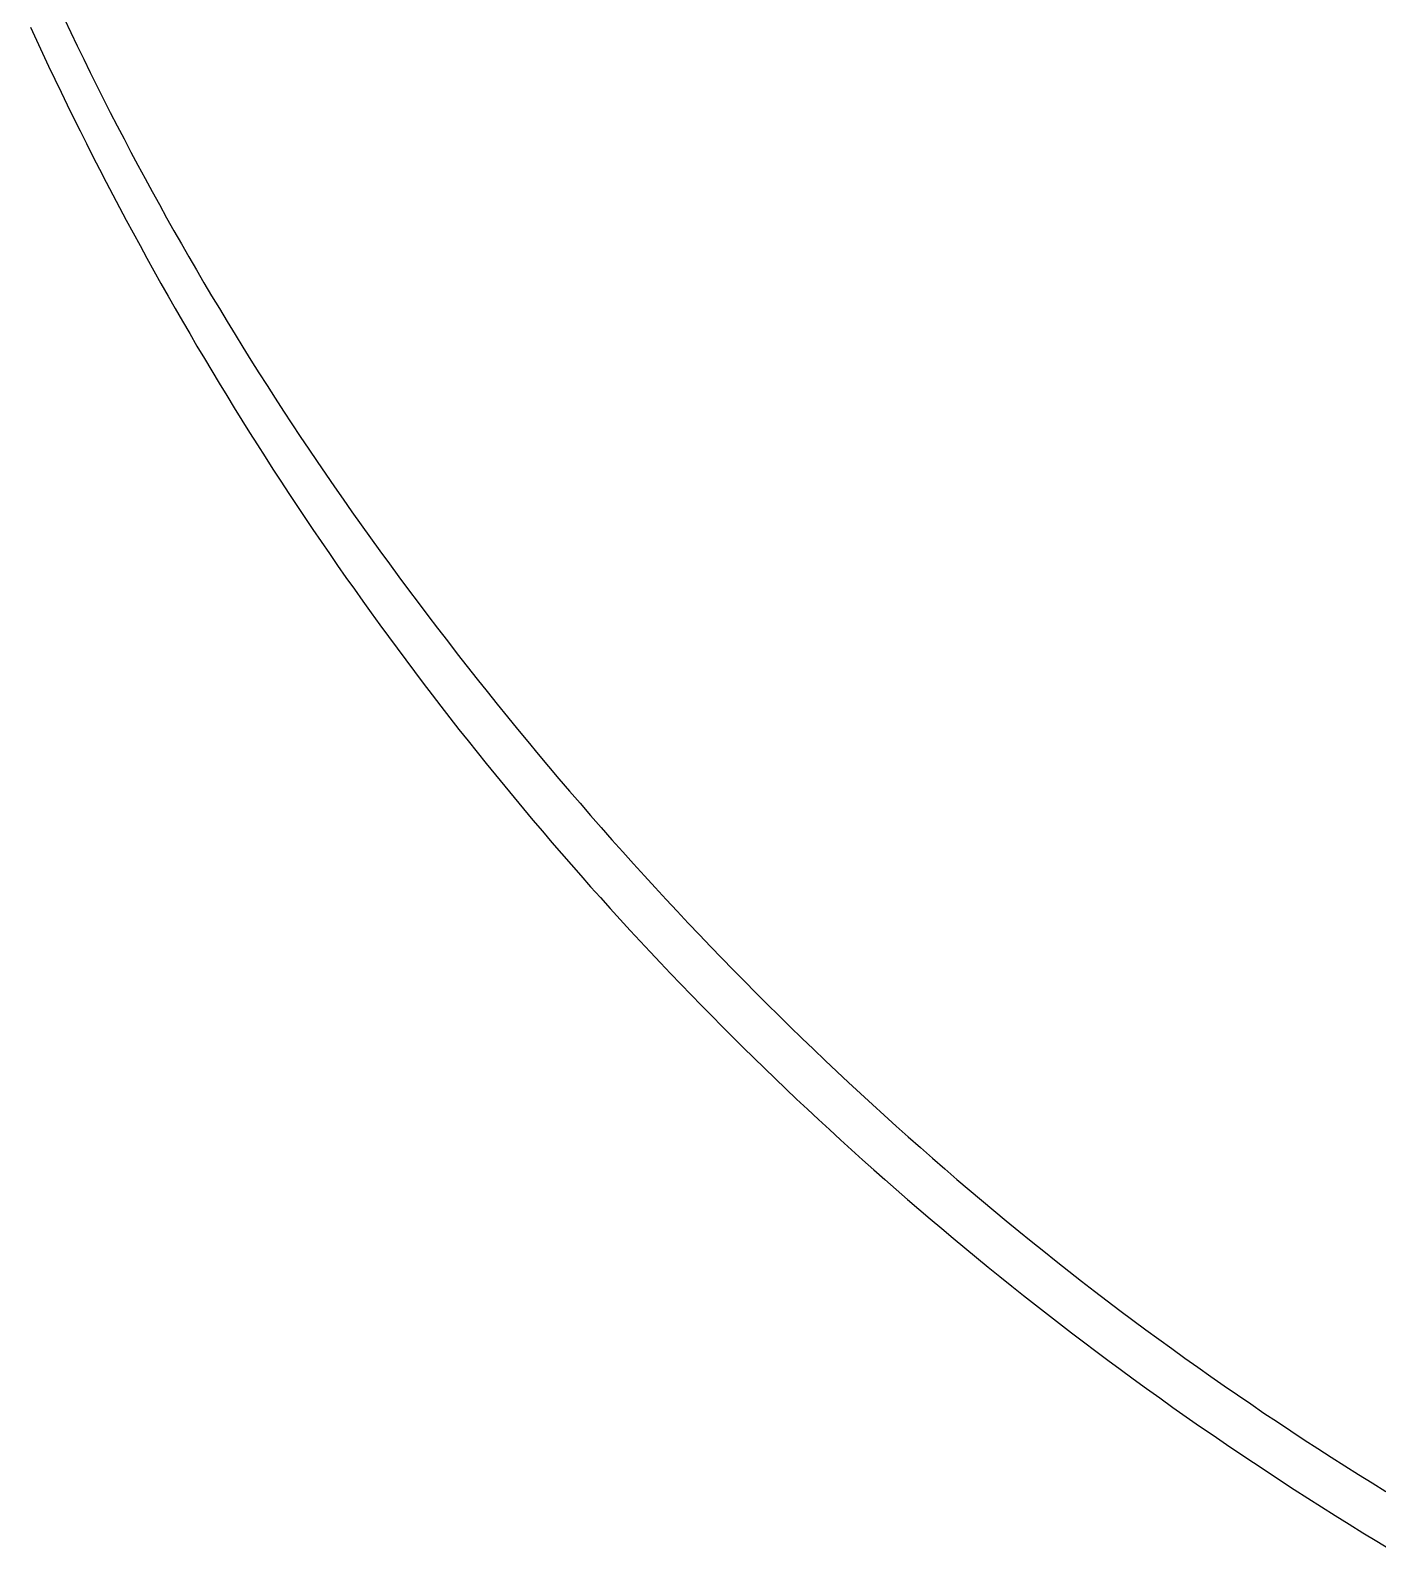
# Model space of a CAD drawing. Extents: x 8 to 445, y 7 to 445.
# Drawn here: x 28.5 to 111.9, y 38.7 to 132.8 of the extents above; entities that cross this region are included whole.
import ezdxf

# ---------------------------------------------------------------- set-up
doc = ezdxf.new("R2010")
doc.units = 0
doc.header["$MEASUREMENT"] = 0
doc.layers.add('STANDARD', color=18, linetype='CONTINUOUS')

msp = doc.modelspace()

# ---------------------------------------------------------------- linework, layer by layer
at = {"layer": 'STANDARD'}
for p, q in [((28.5094, 133.0228), (28.8821, 132.2146)), ((30.616, 133.5119), (31.0102, 132.6825)), ((28.8821, 132.2146), (29.2581, 131.4079)), ((31.0102, 132.6825), (31.4084, 131.8543)), ((31.4084, 131.8543), (31.8106, 131.0275)), ((29.2581, 131.4079), (29.6375, 130.6025)), ((31.8106, 131.0275), (32.2168, 130.2019)), ((29.6375, 130.6025), (30.0202, 129.7985)), ((32.2168, 130.2019), (32.627, 129.3776)), ((30.0202, 129.7985), (30.4062, 128.996)), ((30.4062, 128.996), (30.7956, 128.1949)), ((32.627, 129.3776), (33.0412, 128.5547)), ((30.7956, 128.1949), (31.1883, 127.3952)), ((33.0412, 128.5547), (33.4593, 127.7331)), ((31.1883, 127.3952), (31.5844, 126.597)), ((33.4593, 127.7331), (33.8815, 126.9129)), ((31.5844, 126.597), (31.9838, 125.8003)), ((33.8815, 126.9129), (34.3077, 126.0941)), ((31.9838, 125.8003), (32.3865, 125.005)), ((34.3077, 126.0941), (34.7379, 125.2766)), ((34.7379, 125.2766), (35.1721, 124.4605)), ((32.3865, 125.005), (32.7926, 124.2112)), ((35.1721, 124.4605), (35.6103, 123.6458)), ((32.7926, 124.2112), (33.202, 123.419)), ((33.202, 123.419), (33.6147, 122.6282)), ((35.6103, 123.6458), (36.0525, 122.8326)), ((33.6147, 122.6282), (34.0308, 121.839)), ((36.0525, 122.8326), (36.4988, 122.0208)), ((34.0308, 121.839), (34.4501, 121.0513)), ((36.4988, 122.0208), (36.9491, 121.2104)), ((34.4501, 121.0513), (34.8728, 120.2652)), ((36.9491, 121.2104), (37.4034, 120.4015)), ((34.8728, 120.2652), (35.2988, 119.4807)), ((37.4034, 120.4015), (37.8618, 119.594)), ((37.8618, 119.594), (38.3241, 118.7881)), ((35.2988, 119.4807), (35.7282, 118.6977)), ((35.7282, 118.6977), (36.1609, 117.9163)), ((38.3241, 118.7881), (38.7906, 117.9836)), ((36.1609, 117.9163), (36.5969, 117.1365)), ((38.7906, 117.9836), (39.261, 117.1807)), ((36.5969, 117.1365), (37.0362, 116.3583)), ((39.261, 117.1807), (39.7355, 116.3792)), ((37.0362, 116.3583), (37.4788, 115.5817)), ((39.7355, 116.3792), (40.2141, 115.5793)), ((37.4788, 115.5817), (37.9247, 114.8068)), ((40.2141, 115.5793), (40.6967, 114.781)), ((37.9247, 114.8068), (38.374, 114.0336)), ((38.374, 114.0336), (38.8266, 113.262)), ((40.6967, 114.781), (41.1834, 113.9842)), ((41.1834, 113.9842), (41.6741, 113.189)), ((38.8266, 113.262), (39.2825, 112.492)), ((41.6741, 113.189), (42.1689, 112.3953)), ((39.2825, 112.492), (39.7417, 111.7238)), ((42.1689, 112.3953), (42.6677, 111.6033)), ((39.7417, 111.7238), (40.2042, 110.9572)), ((42.6677, 111.6033), (43.1706, 110.8129)), ((40.2042, 110.9572), (40.67, 110.1924)), ((40.67, 110.1924), (41.1391, 109.4293)), ((43.1706, 110.8129), (43.6776, 110.0241)), ((41.1391, 109.4293), (41.6116, 108.6679)), ((43.6776, 110.0241), (44.1887, 109.2369)), ((44.1887, 109.2369), (44.7038, 108.4514)), ((41.6116, 108.6679), (42.0873, 107.9083)), ((44.7038, 108.4514), (45.2231, 107.6675)), ((42.0873, 107.9083), (42.5664, 107.1504)), ((45.2231, 107.6675), (45.7464, 106.8853)), ((42.5664, 107.1504), (43.0487, 106.3943)), ((43.0487, 106.3943), (43.5344, 105.64)), ((45.7464, 106.8853), (46.2737, 106.1048)), ((43.5344, 105.64), (44.0234, 104.8875)), ((46.2737, 106.1048), (46.8052, 105.326)), ((44.0234, 104.8875), (44.5156, 104.1368)), ((46.8052, 105.326), (47.3408, 104.5489)), ((47.3408, 104.5489), (47.8805, 103.7736)), ((44.5156, 104.1368), (45.0112, 103.3879)), ((47.8805, 103.7736), (48.4243, 103)), ((45.0112, 103.3879), (45.51, 102.6408)), ((45.51, 102.6408), (46.0122, 101.8956)), ((48.4243, 103), (48.9991, 102.1898)), ((46.0122, 101.8956), (46.5177, 101.1522)), ((48.9991, 102.1898), (49.5775, 101.3817)), ((46.5177, 101.1522), (47.0264, 100.4107)), ((49.5775, 101.3817), (50.1597, 100.5757)), ((47.0264, 100.4107), (47.5384, 99.6711)), ((50.1597, 100.5757), (50.7454, 99.7718)), ((50.7454, 99.7718), (51.3348, 98.9701)), ((47.5384, 99.6711), (48.0538, 98.9334)), ((48.0538, 98.9334), (48.5724, 98.1976)), ((51.3348, 98.9701), (51.9278, 98.1705)), ((48.5724, 98.1976), (49.0943, 97.4637)), ((51.9278, 98.1705), (52.5244, 97.3732)), ((49.0943, 97.4637), (49.6195, 96.7317)), ((52.5244, 97.3732), (53.1246, 96.5781)), ((49.6195, 96.7317), (50.148, 96.0017)), ((50.148, 96.0017), (50.6798, 95.2736)), ((53.1246, 96.5781), (53.7284, 95.7853)), ((50.6798, 95.2736), (51.2149, 94.5475)), ((53.7284, 95.7853), (54.3357, 94.9948)), ((51.2149, 94.5475), (51.7532, 93.8233)), ((54.3357, 94.9948), (54.9466, 94.2066)), ((54.9466, 94.2066), (55.561, 93.4208)), ((51.7532, 93.8233), (52.2948, 93.1012)), ((55.561, 93.4208), (56.1789, 92.6374)), ((52.2948, 93.1012), (52.8397, 92.381)), ((52.8397, 92.381), (53.3879, 91.6629)), ((56.1789, 92.6374), (56.8003, 91.8564)), ((53.3879, 91.6629), (53.9394, 90.9468)), ((56.8003, 91.8564), (57.4252, 91.0778)), ((53.9394, 90.9468), (54.4942, 90.2327)), ((57.4252, 91.0778), (58.0536, 90.3018)), ((54.4942, 90.2327), (55.0522, 89.5207)), ((55.0522, 89.5207), (55.6135, 88.8107)), ((58.0536, 90.3018), (58.6855, 89.5283)), ((58.6855, 89.5283), (59.3208, 88.7573)), ((55.6135, 88.8107), (56.1781, 88.1029)), ((59.3208, 88.7573), (59.9596, 87.9889)), ((56.1781, 88.1029), (56.7459, 87.3971)), ((59.9596, 87.9889), (60.6018, 87.2231)), ((56.7459, 87.3971), (57.317, 86.6934)), ((57.317, 86.6934), (57.8914, 85.9918)), ((60.6018, 87.2231), (61.2474, 86.4599)), ((57.8914, 85.9918), (58.4691, 85.2923)), ((61.2474, 86.4599), (61.8964, 85.6994)), ((61.8964, 85.6994), (62.5488, 84.9416)), ((58.4691, 85.2923), (59.05, 84.595)), ((62.5488, 84.9416), (63.2045, 84.1865)), ((59.05, 84.595), (59.6342, 83.8998)), ((59.6342, 83.8998), (60.2217, 83.2068)), ((63.2045, 84.1865), (63.8637, 83.4342)), ((60.2217, 83.2068), (60.8124, 82.5159)), ((63.8637, 83.4342), (64.5261, 82.6847)), ((60.8124, 82.5159), (61.4064, 81.8272)), ((64.5261, 82.6847), (65.1919, 81.938)), ((65.1919, 81.938), (65.861, 81.1941)), ((61.4064, 81.8272), (62.0036, 81.1408)), ((62.0036, 81.1408), (62.6042, 80.4565)), ((65.861, 81.1941), (66.5335, 80.4531)), ((62.6042, 80.4565), (63.2079, 79.7745)), ((66.5335, 80.4531), (67.2092, 79.715)), ((63.2079, 79.7745), (63.815, 79.0946)), ((63.815, 79.0946), (64.4253, 78.4171)), ((67.2092, 79.715), (67.8882, 78.9799)), ((64.4253, 78.4171), (65.0388, 77.7418)), ((67.8882, 78.9799), (68.5705, 78.2477)), ((68.5705, 78.2477), (69.256, 77.5186)), ((65.0388, 77.7418), (65.6556, 77.0687)), ((69.256, 77.5186), (69.9447, 76.7924)), ((65.6556, 77.0687), (66.2757, 76.3979)), ((66.2757, 76.3979), (66.899, 75.7295)), ((69.9447, 76.7924), (70.6367, 76.0694)), ((66.899, 75.7295), (67.5256, 75.0633)), ((70.6367, 76.0694), (71.3319, 75.3494)), ((71.3319, 75.3494), (72.0303, 74.6325)), ((67.5256, 75.0633), (68.1554, 74.3994)), ((68.1554, 74.3994), (68.7884, 73.7379)), ((72.0303, 74.6325), (72.7319, 73.9188)), ((68.7884, 73.7379), (69.4248, 73.0787)), ((72.7319, 73.9188), (73.4367, 73.2083)), ((69.4248, 73.0787), (70.0643, 72.4219)), ((73.4367, 73.2083), (74.1446, 72.501)), ((74.1446, 72.501), (74.8557, 71.7969)), ((70.0643, 72.4219), (70.7071, 71.7674)), ((70.7071, 71.7674), (71.3532, 71.1154)), ((74.8557, 71.7969), (75.5699, 71.0961)), ((71.3532, 71.1154), (72.0025, 70.4657)), ((75.5699, 71.0961), (76.2873, 70.3986)), ((72.0025, 70.4657), (72.655, 69.8184)), ((72.655, 69.8184), (73.3108, 69.1735)), ((76.2873, 70.3986), (77.0077, 69.7044)), ((77.0077, 69.7044), (77.7312, 69.0136)), ((73.3108, 69.1735), (73.9698, 68.531)), ((77.7312, 69.0136), (78.4578, 68.3262)), ((73.9698, 68.531), (74.6321, 67.891)), ((74.6321, 67.891), (75.2976, 67.2534)), ((78.4578, 68.3262), (79.1875, 67.6422)), ((75.2976, 67.2534), (75.9663, 66.6183)), ((79.1875, 67.6422), (79.9203, 66.9616)), ((79.9203, 66.9616), (80.656, 66.2846)), ((75.9663, 66.6183), (76.6383, 65.9857)), ((76.6383, 65.9857), (77.3135, 65.3555)), ((80.656, 66.2846), (81.3948, 65.611)), ((77.3135, 65.3555), (77.9919, 64.7279)), ((81.3948, 65.611), (82.1367, 64.941)), ((82.1367, 64.941), (82.8815, 64.2746)), ((77.9919, 64.7279), (78.6736, 64.1028)), ((78.6736, 64.1028), (79.3585, 63.4801)), ((82.8815, 64.2746), (83.6293, 63.6118)), ((79.3585, 63.4801), (80.0466, 62.8601)), ((83.6293, 63.6118), (84.3801, 62.9526)), ((80.0466, 62.8601), (80.7379, 62.2425)), ((80.7379, 62.2425), (81.4325, 61.6275)), ((84.3801, 62.9526), (85.1338, 62.2971)), ((85.1338, 62.2971), (85.8905, 61.6452)), ((81.4325, 61.6275), (82.1303, 61.0151)), ((85.8905, 61.6452), (86.6501, 60.9971)), ((82.1303, 61.0151), (82.8313, 60.4053)), ((82.8313, 60.4053), (83.5356, 59.7981)), ((86.6501, 60.9971), (87.4127, 60.3528)), ((87.4127, 60.3528), (88.1781, 59.7122)), ((83.5356, 59.7981), (84.2431, 59.1935)), ((88.1781, 59.7122), (88.9465, 59.0755)), ((84.2431, 59.1935), (84.9538, 58.5915)), ((84.9538, 58.5915), (85.6677, 57.9921)), ((88.9465, 59.0755), (89.7177, 58.4426)), ((89.7177, 58.4426), (90.4918, 57.8136)), ((85.6677, 57.9921), (86.3848, 57.3954)), ((90.4918, 57.8136), (91.2688, 57.1884)), ((86.3848, 57.3954), (87.1052, 56.8013)), ((87.1052, 56.8013), (87.8288, 56.2099)), ((91.2688, 57.1884), (92.0486, 56.5673)), ((92.0486, 56.5673), (92.8312, 55.9501)), ((87.8288, 56.2099), (88.5555, 55.6212)), ((88.5555, 55.6212), (89.2855, 55.0352)), ((92.8312, 55.9501), (93.6167, 55.3368)), ((89.2855, 55.0352), (90.0187, 54.4519)), ((93.6167, 55.3368), (94.4049, 54.7277)), ((94.4049, 54.7277), (95.1959, 54.1225)), ((90.0187, 54.4519), (90.7552, 53.8713)), ((90.7552, 53.8713), (91.4948, 53.2934)), ((95.1959, 54.1225), (95.9897, 53.5215)), ((91.4948, 53.2934), (92.2376, 52.7183)), ((92.2376, 52.7183), (92.9837, 52.1459)), ((95.9897, 53.5215), (96.7863, 52.9246)), ((96.7863, 52.9246), (97.5856, 52.3318)), ((92.9837, 52.1459), (93.733, 51.5763)), ((97.5856, 52.3318), (98.3877, 51.7432)), ((93.733, 51.5763), (94.4854, 51.0094)), ((94.4854, 51.0094), (95.2411, 50.4454)), ((98.3877, 51.7432), (99.1925, 51.1588)), ((99.1925, 51.1588), (100, 50.5787)), ((95.2411, 50.4454), (96, 49.8842)), ((96, 49.8842), (96.8146, 49.2874)), ((100, 50.5787), (100.8114, 50.0016)), ((100.8114, 50.0016), (101.6257, 49.4283)), ((96.8146, 49.2874), (97.6317, 48.6946)), ((101.6257, 49.4283), (102.4427, 48.8587)), ((97.6317, 48.6946), (98.4513, 48.1057)), ((98.4513, 48.1057), (99.2734, 47.5209)), ((102.4427, 48.8587), (103.2624, 48.2928)), ((103.2624, 48.2928), (104.0848, 47.7307)), ((99.2734, 47.5209), (100.098, 46.9401)), ((104.0848, 47.7307), (104.9099, 47.1724)), ((104.9099, 47.1724), (105.7376, 46.6179)), ((100.098, 46.9401), (100.925, 46.3633)), ((100.925, 46.3633), (101.7545, 45.7905)), ((105.7376, 46.6179), (106.568, 46.0672)), ((101.7545, 45.7905), (102.5863, 45.2217)), ((102.5863, 45.2217), (103.4206, 44.657)), ((106.568, 46.0672), (107.401, 45.5203)), ((107.401, 45.5203), (108.2366, 44.9773)), ((103.4206, 44.657), (104.2573, 44.0962)), ((108.2366, 44.9773), (109.0748, 44.4381)), ((109.0748, 44.4381), (109.9156, 43.9027)), ((104.2573, 44.0962), (105.0964, 43.5395)), ((105.0964, 43.5395), (105.9378, 42.9867)), ((109.9156, 43.9027), (110.7588, 43.3712)), ((110.7588, 43.3712), (111.6046, 42.8436)), ((105.9378, 42.9867), (106.7816, 42.438)), ((106.7816, 42.438), (107.6277, 41.8934)), ((111.6046, 42.8436), (112.4529, 42.3198)), ((107.6277, 41.8934), (108.4762, 41.3528)), ((108.4762, 41.3528), (109.327, 40.8162)), ((109.327, 40.8162), (110.1801, 40.2836)), ((110.1801, 40.2836), (111.0355, 39.7551)), ((111.0355, 39.7551), (111.8931, 39.2306)), ((111.8931, 39.2306), (112.7531, 38.7102))]:
    msp.add_line(p, q, dxfattribs=at)

doc.saveas('drawing.dxf')
